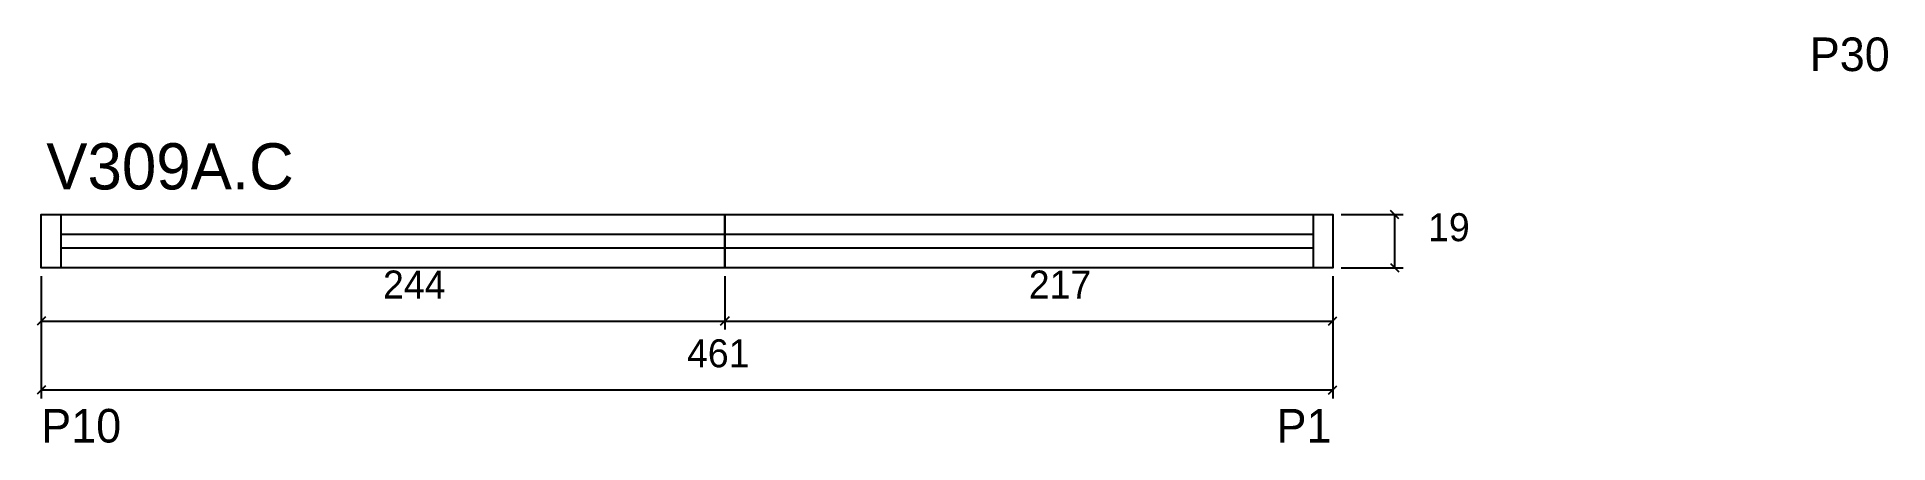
# Model space of a CAD drawing. Header units: metres. Extents: x 3841 to 4501, y 590 to 735.
import ezdxf

# ---------------------------------------------------------------- set-up
doc = ezdxf.new("R2010")
doc.units = ezdxf.units.M

msp = doc.modelspace()

# ---------------------------------------------------------------- linework, layer by layer
at = {"layer": 'COTA', "color": 4}
for p, q in [((4306.02, 671.81), (4328.14, 671.81)), ((4325.14, 652.81), (4325.14, 671.81)), ((3842.02, 649.81), (3842.02, 606.18)), ((3842.02, 649.81), (3842.02, 630.76)), ((4086.02, 649.81), (4086.02, 630.76)), ((4086.02, 649.81), (4086.02, 630.76)), ((4303.02, 649.81), (4303.02, 606.18)), ((4303.02, 649.81), (4303.02, 630.76)), ((4306.02, 652.81), (4328.14, 652.81)), ((3842.02, 633.76), (4086.02, 633.76)), ((4086.02, 633.76), (4303.02, 633.76)), ((3842.02, 609.18), (4303.02, 609.18))]:
    msp.add_line(p, q, dxfattribs=at)
at = {"layer": 'COTA'}
for p, q in [((4326.64, 670.31), (4323.64, 673.31)), ((4323.64, 654.31), (4326.64, 651.31)), ((3843.52, 635.26), (3840.52, 632.26)), ((4087.52, 635.26), (4084.52, 632.26)), ((4084.52, 632.26), (4087.52, 635.26)), ((4301.52, 632.26), (4304.52, 635.26)), ((3843.52, 610.68), (3840.52, 607.68)), ((4301.52, 607.68), (4304.52, 610.68))]:
    msp.add_line(p, q, dxfattribs=at)
at = {"layer": 'Painéis', "color": 200}
for points in [[(4086.02, 652.81), (3842.02, 652.81), (3842.02, 671.81), (4086.02, 671.81), (4086.02, 652.81)], [(4086.02, 671.81), (4303.02, 671.81), (4303.02, 652.81), (4086.02, 652.81), (4086.02, 671.81)]]:
    msp.add_lwpolyline(points, dxfattribs=at)
at = {"layer": 'SARR_2.2x7', "color": 40}
for p, q in [((3849.02, 671.81), (3849.02, 652.81)), ((4296.02, 671.81), (4296.02, 652.81)), ((3849.02, 664.81), (4086.02, 664.81)), ((4086.02, 664.81), (4296.02, 664.81)), ((4086.02, 659.81), (3849.02, 659.81)), ((4296.02, 659.81), (4086.02, 659.81))]:
    msp.add_line(p, q, dxfattribs=at)

# ---------------------------------------------------------------- texts
at = {"layer": '5', "color": 5}
for s, p in [('P30', (4473.29, 723.06)), ('P10', (3842.01, 590.4)), ('P1', (4282.96, 590.4))]:
    msp.add_text(s, height=12, dxfattribs=at).set_placement(p)
at = {"layer": 'COTA', "color": 240}
for s, p in [('19', (4337.05, 662.31)), ('244', (3964.02, 641.83)), ('217', (4194.52, 641.83)), ('461', (4072.52, 617.28))]:
    msp.add_text(s, height=10, dxfattribs=at).set_placement(p)
at = {"layer": 'NOMENCLATURA', "color": 7}
msp.add_text('V309A.C', height=16.5, dxfattribs=at).set_placement((3843.83, 680.79))

doc.saveas('drawing.dxf')
